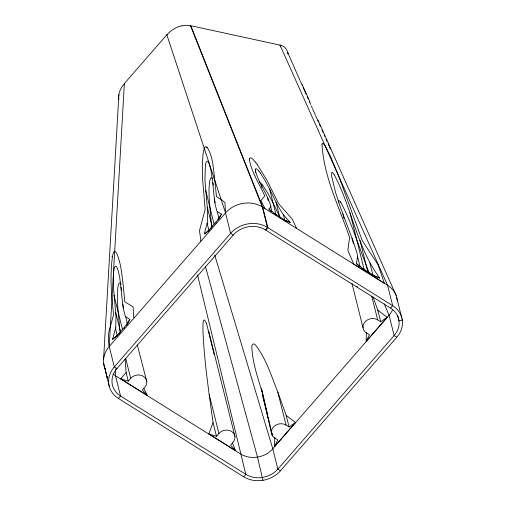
<?xml version="1.0" encoding="UTF-8"?>
<svg xmlns="http://www.w3.org/2000/svg" width="506" height="506" viewBox="0 0 506 506"><rect width="100%" height="100%" fill="white"/><g stroke="black" fill="none" stroke-linecap="round" stroke-linejoin="round"><path stroke-width="0.76" d="M262.759 394.073C258.174 378.899 252.658 363.593 251.868 347.628A17.179 8.298 -60.2 0 1 251.912 346.781C251.533 344.687 253.664 342.752 255.201 344.712A36.799 17.773 -60.2 0 1 255.631 345.124C266.207 358.956 271.456 376.078 277.813 392.093L286.2 415.458L295.542 422.415L274.568 446.494L274.745 437.45M373.093 297.111L377.811 310.26L387.153 317.218L366.186 341.297L366.363 332.252M255.372 169.618C255.479 167.385 257.832 169.725 258.414 170.573A13.991 3.365 35.3 0 1 258.655 170.889M115.703 368.83L115.482 375.724L120.548 396.04L245.802 474.331A22.991 19.563 -14 0 0 277.857 469.119L394.136 335.598A22.991 19.563 -14 0 0 390.556 308.11L392.669 305.687L387.602 285.371L262.323 206.967A26.407 22.625 -14.1 0 0 225.512 212.95L109.233 346.496M118.897 94.622L103.585 359.013M167.069 34.516L124.375 83.541L109.22 346.414C108.246 341.639 107.803 332.619 110.365 326.566L113.546 314.732L111.902 298.021C110.687 284.309 110.624 270.413 112.433 256.751M363.416 268.914L356.439 263.531L357.609 256.447L357.034 253.209L353.447 242.07L340.456 207.403L335.611 192.622L331.62 176.069L331.689 172.445L332.233 172.325L333.163 173.216A9.924 3.359 31.7 0 1 333.384 173.507L333.479 173.64A26.097 8.855 31.7 0 1 334.245 174.829M249.439 158.998C249.534 156.759 252.007 158.207 252.804 159.219A18.962 4.668 34.7 0 1 255.334 162.122M269.641 189.162L277.617 205.398L282.43 213.368A14.288 3.257 37.7 0 0 283.208 214.392L290.254 222.583L285.042 220.085A12.245 2.796 37.9 0 1 283.746 219.338L276.516 214.816A9.62 2.15 37.8 0 1 275.587 214.215L274.53 213.5A23.428 5.288 37.8 0 0 274.043 213.165L268.939 209.231L270.742 207.017L271.975 211.963M115.785 327.015L115.963 316.054L113.344 286.124L113.578 272.386A54.572 17.16 -55.7 0 1 113.717 271.21C114.078 269.888 114.109 265.454 116.31 266.535A21.005 6.603 -55.7 0 1 116.538 266.795L116.563 266.826A35.287 11.094 -55.7 0 1 116.772 267.136L118.29 270.982L119.764 277.661L123.141 307.812L125.216 316.187A16.913 5.319 -55.7 0 0 125.64 316.718L129.878 319.412L126.171 325.035A23.099 7.261 -55.7 0 0 125.804 325.503L125.001 326.522A9.74 3.061 -55.7 0 1 124.274 327.395L118.524 333.998M200.547 241.558L200.819 240.053L199.478 230.679L205.164 209.535L202.444 177.423L202.318 164.633L202.995 154.513A84.217 26.483 -55.7 0 1 203.153 153.318L204.253 148.384A4.427 1.676 -52 0 1 204.323 148.125M212.558 181.097L210.945 170.155L208.908 162.919A54.572 17.16 -55.7 0 0 208.592 162.268C207.561 159.656 205.645 162.192 205.695 163.9A21.005 6.603 -55.7 0 0 205.562 164.57L205.544 164.659A35.287 11.094 -55.7 0 0 205.43 165.329L204.917 179.87L207.574 210.857L207.403 221.818A16.913 5.319 -55.7 0 1 207.163 223.108L204.291 233.772C205.221 234.601 207.239 231.432 208.213 230.831A23.099 7.261 -55.7 0 1 208.592 230.439L209.408 229.604A9.74 3.061 -55.7 0 0 210.142 228.794L215.891 222.197A12.245 3.852 -55.7 0 0 216.96 220.888L221.495 214.183M112.686 255.309L113.565 252.247L114.577 251.197A4.434 1.442 -61.1 0 1 114.717 251.197L116.462 252.861A84.217 26.483 -55.7 0 1 116.804 253.481C120.966 263.36 121.851 274.252 123.148 284.789L124.824 301.785L133.103 306.889L133.698 317.129L134.179 317.768M115.785 327.021A17.767 5.585 -55.7 0 1 115.577 328.192L112.655 339.222M321.993 144.09C323.676 176.607 339.216 207.036 349.583 237.428L347.85 250.426L353.277 262.968L353.226 263.759L384.826 283.505L383.902 282.032L378.127 264.897L362.334 240.786L338.773 176.252L330.646 156.778L325.099 145.753A19.747 7.166 29.1 0 0 324.289 144.602M206.296 323.296A30.645 9.759 50.4 0 0 205.955 322.398C201.122 311.595 203.532 339.798 203.501 341.012C205.246 368.355 209.32 395.464 213.058 422.58L208.839 433.901L235.549 450.606L232.279 442.725M204.361 148.106L205.449 146.74L206.878 147.151M127.525 324.118A3.415 1.461 26.1 0 0 127.506 324.011L129.821 319.286M274.568 446.494L277.794 439.916L274.758 438.019A9.108 7.748 -14 0 1 273.341 427.134A9.108 7.748 -14 0 1 286.035 425.072L289.065 426.969L295.542 422.415M366.186 341.297L369.405 334.713L366.376 332.815A9.108 7.748 -14 0 1 364.959 321.936A9.108 7.748 -14 0 1 377.653 319.868L380.683 321.765L387.153 317.218M125.077 358.975L126.139 372.593L120.687 378.785L147.303 395.426L143.748 388.222M118.429 398.469A26.407 22.466 -14 0 1 114.318 366.901L230.597 233.38A26.407 22.466 -14 0 1 267.415 227.396L392.669 305.687A26.407 22.466 -14 0 1 396.78 337.249L280.501 470.776A26.407 22.466 -14 0 1 243.683 476.76L118.429 398.469L120.548 396.04A22.991 19.563 -14 0 1 116.962 368.558L233.247 235.031A22.991 19.563 -14 0 1 265.302 229.825L267.415 227.396L262.348 207.08M120.687 378.785L128.271 381.151L130.693 378.368A9.108 7.748 -14 0 1 143.388 376.306A9.108 7.748 -14 0 1 144.805 387.191L142.382 389.974L147.303 395.426M265.732 230.091L267.845 227.662L262.778 207.352M208.839 433.901L216.479 436.286L218.902 433.503A9.108 7.748 -14 0 1 231.596 431.441A9.108 7.748 -14 0 1 233.013 442.326L230.591 445.109L235.549 450.606M243.683 476.76L245.802 474.331L197.542 274.948M112.806 339.305L117.443 335.162A12.245 3.852 -55.7 0 0 118.524 334.004A6.976 5.939 -14 0 1 119.542 333.84M204.291 233.772L208.94 230.502A3.415 2.903 -14 0 1 209.288 230.287M112.674 338.976L117.322 335.706A3.415 2.903 -14 0 1 117.67 335.491M181.477 25.914L186.366 25.3L190.408 25.642M379.494 278.091L373.283 275.068A13.004 3.523 39.1 0 1 372.201 274.416L364.674 269.742A13.978 3.687 38.9 0 1 363.409 268.895M259.287 182.103L261.728 184.102M280.153 45.154L190.851 25.736L262.703 207.144M290.083 222.26L284.897 220.635L283.385 214.576M374.535 276.219L379.627 277.977M217.308 211.54L221.438 214.082L219.123 218.813L217.219 211.47A17.767 5.585 -55.7 0 1 216.84 210.983L214.791 202.881L212.646 182.015L213.424 185.126M265.302 229.825L390.556 308.11M233.247 235.031L230.597 233.38L225.537 213.064M396.78 337.249L394.136 335.598L389.07 315.282L384.218 303.847M116.962 368.558L114.318 366.901L109.252 346.591M280.501 470.776L277.857 469.119L272.791 448.809L214.74 255.119M255.201 171.863L255.713 172.293M207.112 147.379L207.169 147.436A44.907 15.319 -49.6 0 1 207.403 147.701C213.216 157.322 213.349 169.2 214.81 180.06L216.441 196.587L221.818 199.94L224.955 202.621L225.524 212.881L166.835 34.781M356.433 263.455L358.887 266.175M268.933 209.105L271.229 211.653M212.311 178.207L211.021 177.739L209.826 180.471A21.005 6.603 -55.7 0 0 209.693 181.148L209.68 181.23A35.287 11.094 -55.7 0 0 209.566 181.907L209.003 189.231L209.136 198.554L211.742 228.016M324.27 144.596L323.081 143.483L322.252 143.59A12.093 4.326 29 0 0 322.006 144.09M255.479 162.186L256.036 162.894A66.798 16.78 34.3 0 1 257.118 164.387M262.848 185.5L267.623 192.818L272.974 202.817M260.166 172.805L259.407 171.787A25.711 6.236 35.2 0 0 258.737 170.965M296.617 228.37L292.259 219.13L278.629 203.709L266.947 180.25L257.168 164.412M340.31 201.786L340.121 201.533A6.806 2.169 33.9 0 0 339.874 201.211L338.672 200.458L338.337 202.779M260.628 173.457L264.948 180.319L269.597 189.073M334.232 174.823A54.743 18.577 31.7 0 1 334.77 175.765C351.961 208.795 357.027 247.497 379.551 277.788M212.463 178.416L212.722 178.846M340.955 202.761L341.095 202.988A49.506 15.85 33.7 0 1 341.632 203.899C353.03 226.011 359.829 250.097 369.272 273.038M121.2 284.22L120.909 283.708A35.287 11.094 -55.7 0 0 120.858 283.632M190.433 25.648L190.775 26.407M280.318 217.909L280.09 217.46M279.976 217.232L273.12 203.108M302.234 84.616L310.058 102.18M318.021 120.074L396.192 295.542M288.154 53.649L288.42 54.231L288.154 53.636M387.571 285.264L280.001 45.123L280.741 46.767M288.736 54.952L300.09 80.574M300.387 81.251L302.183 85.293M303.081 87.317L306.098 94.129M307.313 96.88L308.23 98.942M309.451 101.7L310.684 104.476M311.298 105.862L312.221 107.949M312.531 108.651L315.327 114.957M315.643 115.665L318.464 122.035M319.412 124.185L320.368 126.329M321.955 129.909L322.91 132.079M324.194 134.963L324.833 136.411M326.009 139.061L326.889 141.047M328.065 143.704L328.957 145.709M329.551 147.05L330.437 149.061M396.299 297.654L397.229 299.748M190.825 26.546L262.272 206.872M190.857 26.609L190.471 25.654M206.315 323.309L206.695 324.409A71.782 22.827 50.4 0 1 207.049 325.497L213.696 352.682M205.373 266.245L257.503 457.101L262.943 480.302M146.727 381.322L137.341 345.016M103.648 363.472L107.348 378.172L104.729 367.767M397.286 299.919L401.72 317.692M402.036 318.957L402.352 320.228L398.981 320.779L397.716 315.7M369.873 262.829L372.916 275.011M377.811 310.26L380.683 321.765M359.981 240.318L367.818 271.76M371.72 296.099L377.653 319.868M350.032 212.906L364.168 269.622M357.59 256.694L360.177 267.067M352.005 238.2L353.327 243.481M342.859 214L343.966 218.447M363.036 327.806L351.942 283.284M276.036 202.28L279.546 216.347M269.654 189.193L276.137 215.176M267.389 197.46L268.142 200.49M261.134 184.88L261.766 187.416M286.2 415.458L289.065 426.969M277.813 392.093L286.035 425.072M214.329 199.01L215.265 202.779M262.216 394.471L271.431 431.416M271.804 432.927L272.557 435.938L271.836 432.87M205.6 190.111L214.108 224.228M207.277 207.106L212.147 226.625M207.125 223.228L208.94 230.502M208.763 331.424L234.936 436.457M209.18 394.516L218.902 433.503M213.058 422.58L216.479 436.286M121.035 287.218L121.807 290.324M122.711 304.214L123.647 307.977M125.69 316.737L127.506 324.011M113.983 295.308L122.49 329.425M115.665 312.303L120.529 331.822M125.842 358.925L130.693 378.368M115.507 328.426L117.322 335.706M126.139 372.593L128.271 381.151M106.197 373.687L109.188 386.204M267.889 415.989L261.419 388.361L271.418 433.003M268.243 417.52L268.964 420.594M269.325 422.124L269.862 424.426M213.823 353.283L214.07 354.472M127.272 324.384L127.025 322.467M218.851 218.915L218.643 217.264M118.84 99.657L118.695 98.234M255.403 170.142L255.416 170.218A62.681 14.883 35.2 0 0 255.479 170.655C258.566 183.387 267.529 193.88 270.843 206.486M120.093 332.632L117.575 304.802L117.715 288.958A54.572 17.16 -55.7 0 1 117.847 287.787C118.208 286.466 118.24 282.025 120.447 283.113A21.005 6.603 -55.7 0 1 120.668 283.366M265.024 208.624L260.944 200.521L264.79 195.999C259.464 184.273 252.07 173.033 249.477 160.238A74.199 17.818 34.4 0 1 249.433 159.554L249.426 159.447M340.329 201.793A21.005 6.723 33.8 0 1 340.968 202.767M357.495 286.87A9.108 7.748 -14 0 1 356.888 286.447M112.946 373.852A22.991 19.563 -14 0 0 115.482 375.724L240.736 454.015A22.991 19.563 -14 0 0 272.791 448.809L389.07 315.282A22.991 19.563 -14 0 0 392.428 310.083M105.501 369.532A26.407 22.454 -12.9 0 1 109.22 346.515M280.356 45.104A11.644 9.905 -14 0 1 287.655 52.656M387.59 285.321A26.407 22.435 -14.4 0 1 397.381 300.988M210.142 228.801A6.976 5.939 -14 0 1 211.154 228.642M216.018 223.057A6.976 5.939 -14 0 1 215.898 222.191M218.447 219.781A3.415 1.461 26.1 0 1 217.789 219.832M208.617 231.071A3.415 0.74 54.9 0 1 208.213 230.831M124.4 328.261A6.976 5.939 -14 0 1 124.286 327.395M117 336.269A3.415 0.74 54.9 0 1 116.595 336.028M126.829 324.978A3.415 1.461 26.1 0 1 126.171 325.035M371.164 274.568A6.989 5.946 -14 0 1 372.201 274.429M364.668 269.742A6.989 5.946 -14 0 1 364.813 270.615M362.416 268.243A3.415 1.632 -42.1 0 1 361.657 268.458M374.345 275.669A3.415 1.044 -72.7 0 1 373.928 276.112M270.824 206.473A12.998 2.916 37.6 0 1 270.761 207.03M276.51 214.816A6.976 5.933 -14 0 1 276.618 215.689M282.715 219.484A6.976 5.939 -14 0 1 283.733 219.319M286.042 220.654A3.415 1.044 -72.7 0 1 285.65 221.021M274.043 213.171A3.415 1.632 -42.1 0 1 273.341 213.336M261.678 184.076A14.415 3.422 35.9 0 1 261.969 184.424M262.051 184.5A27.469 6.572 35.8 0 1 262.823 185.493M255.334 170.092A41.656 9.93 35 0 1 255.315 169.58M260.154 172.799A59.063 14.478 35 0 1 260.622 173.457M167.182 34.566A25.287 21.518 -14 0 1 181.445 25.806M118.556 98.24A25.23 21.467 -14 0 1 124.236 83.888M287.844 52.706A16.103 13.7 -14 0 1 287.914 53.408M206.859 147.176A31.897 10.911 -50.4 0 1 207.068 147.429M112.035 256.561A31.878 8.95 -60.8 0 1 112.136 255.928M112.402 256.782A44.889 12.214 -61.3 0 1 112.509 256.131M249.369 159.409A50.391 12.15 34.2 0 1 249.395 158.973M287.762 52.763L288.022 53.339L287.762 52.763"/></g></svg>
